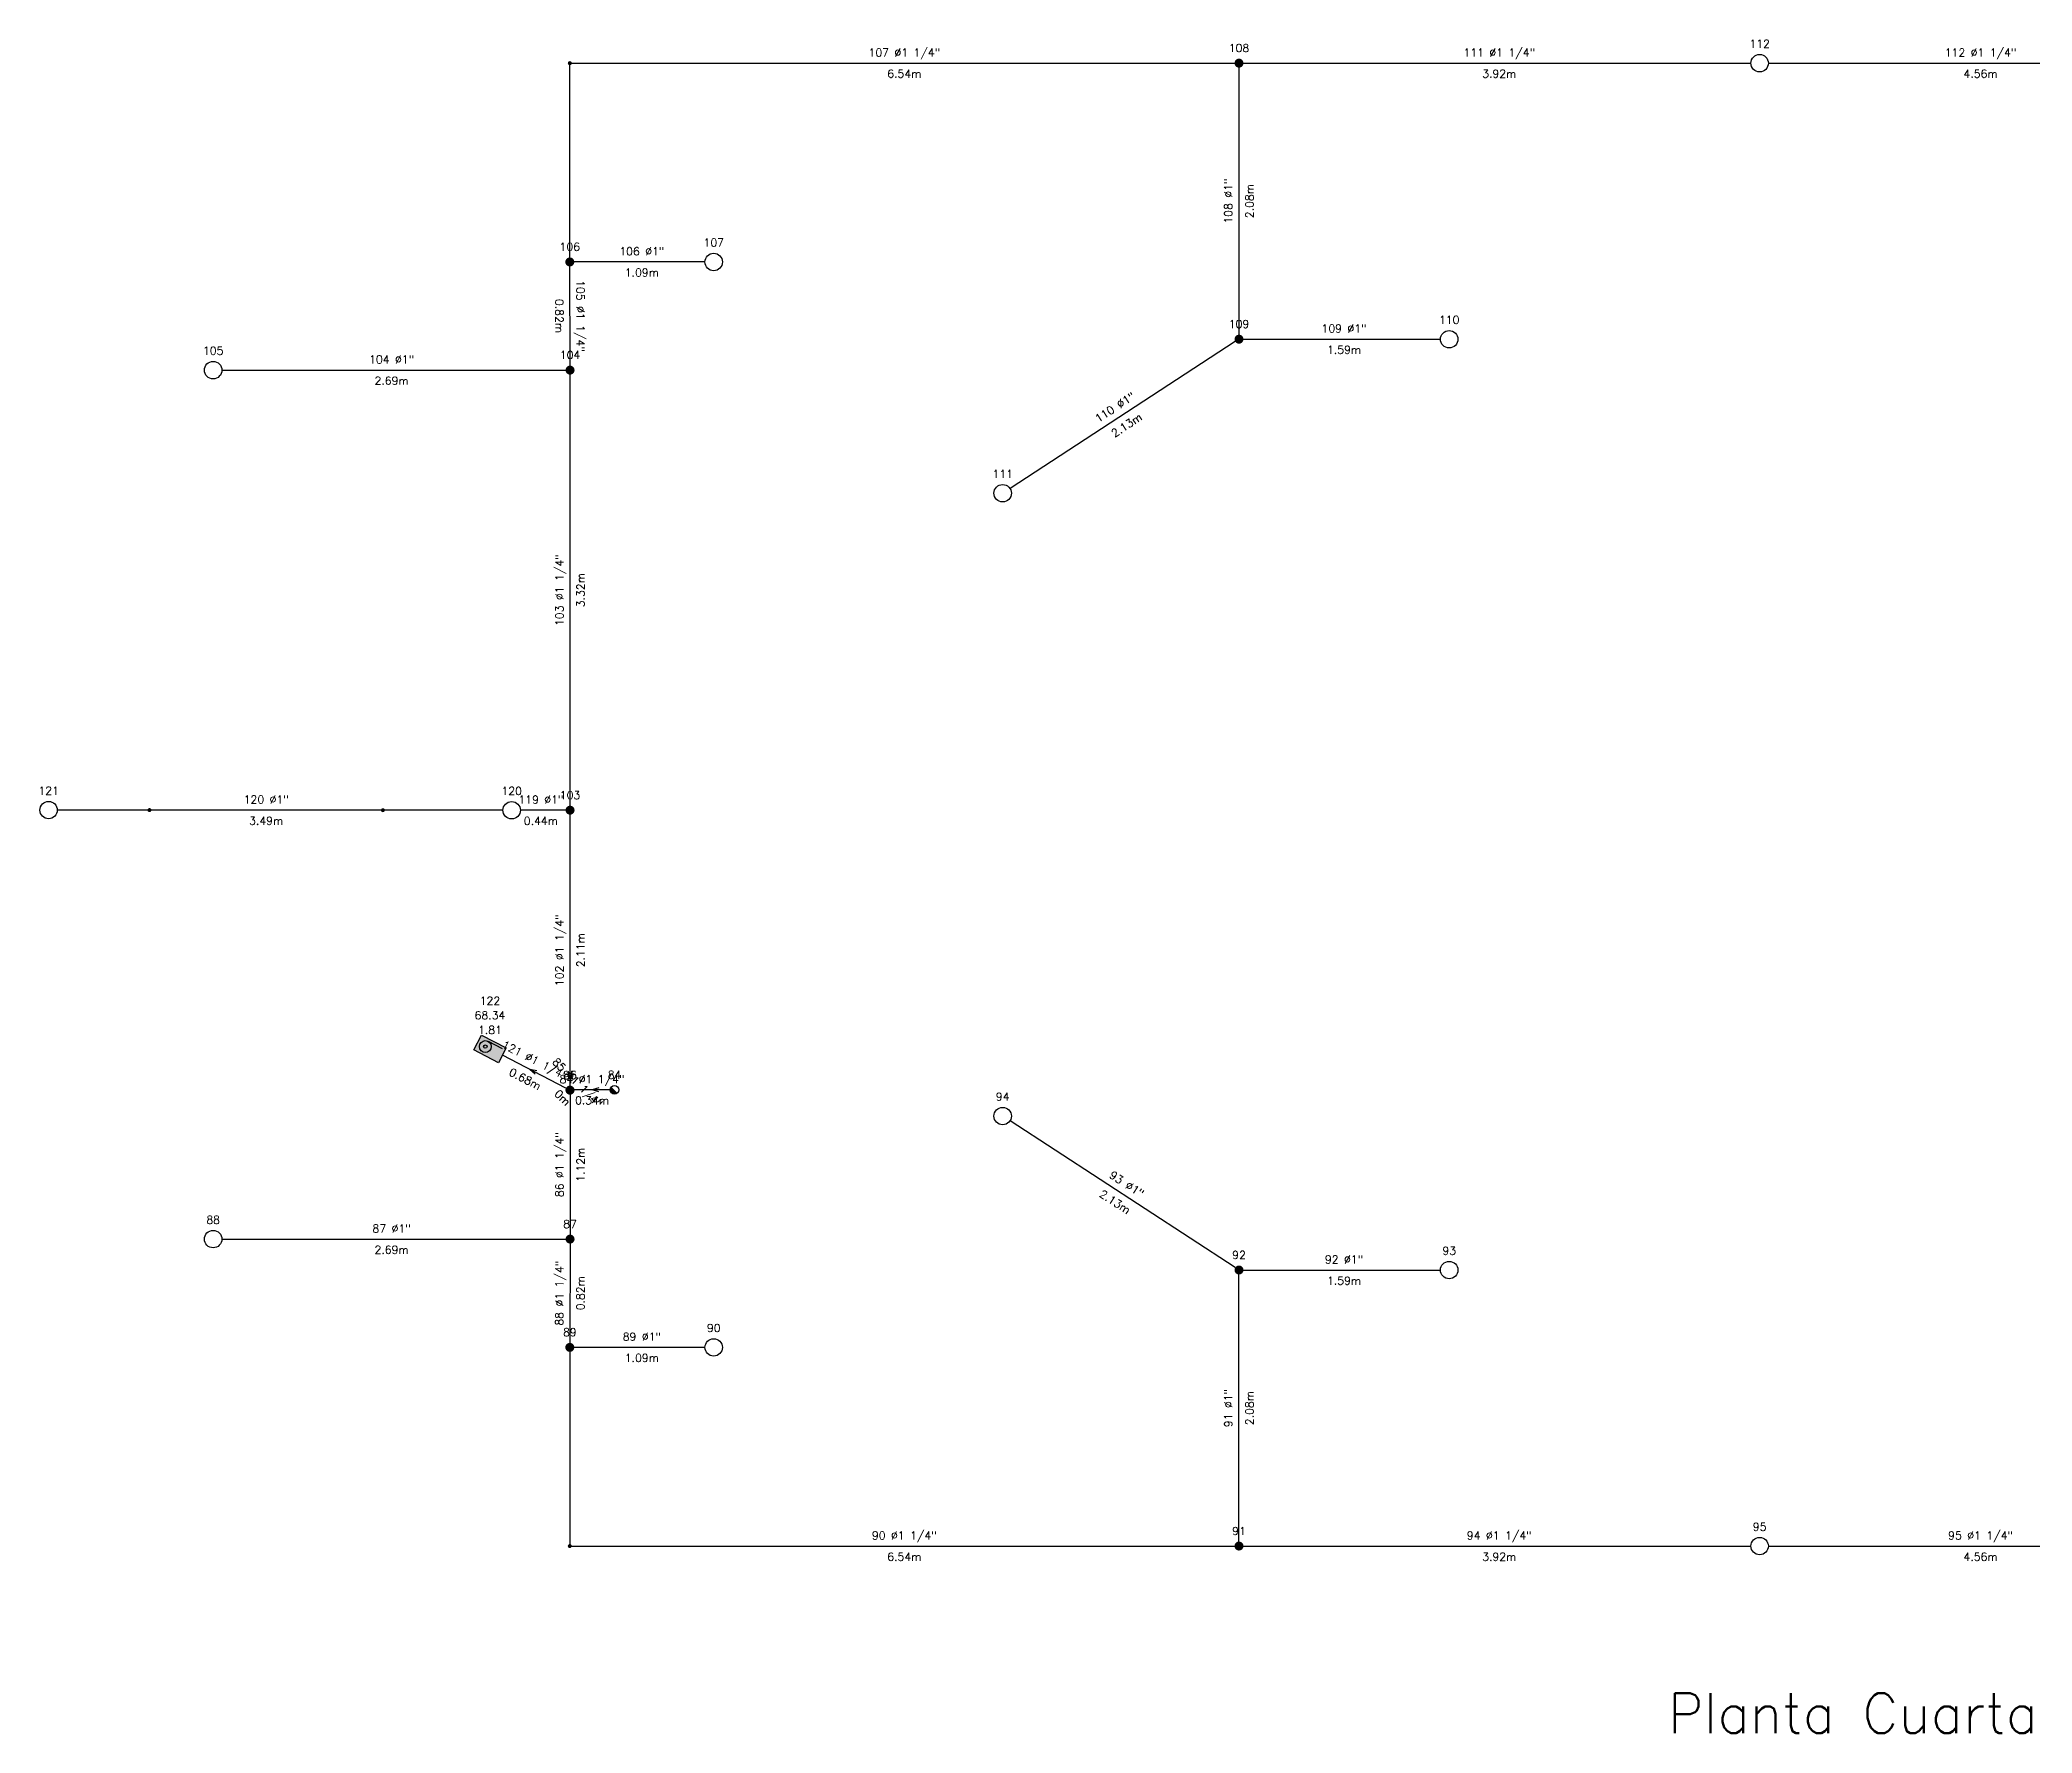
# Model space of a CAD drawing. Header units: metres. Extents: x -51.3 to 24.5, y -64.9 to 26.1.
# Drawn here: x -43.16 to -27.11, y -18.64 to -5.01 of the extents above; entities that cross this region are included whole.
import ezdxf
from ezdxf.enums import TextEntityAlignment as Align

# ---------------------------------------------------------------- set-up
doc = ezdxf.new("R2010")
doc.units = ezdxf.units.M
doc.header["$LTSCALE"] = 12.7
doc.layers.get('0').update_dxf_attribs({"linetype": 'CONTINUOUS'})
for name, color, linetype in [('TEXTO_NUDOS', 7, 'CONTINUOUS'), ('TEXTO_RAMAS', 7, 'CONTINUOUS'), ('UNIFILAR', 7, 'CONTINUOUS')]:
    doc.layers.add(name, color=color, linetype=linetype)
doc.styles.add('ROMANS', font='Romans', dxfattribs={"height": 0.0635})

# ---------------------------------------------------------------- blocks, each defined once
blk = doc.blocks.new('CONEXION_PLANTAS_IPCI')
at = {"color": 0, "linetype": 'Continuous'}
blk.add_circle((-0.004736, -0.005671), 1.5, dxfattribs=at)
for points in [[(-1.499779, 0.11617), (-1.504474, -0.033694), (0.363297, -1.459821), (0.216286, -1.489298)], [(-1.480147, 0.264817), (-1.499779, 0.11617), (0.506632, -1.415814), (0.363297, -1.459821)], [(-1.445772, 0.410761), (-1.480147, 0.264817), (0.644856, -1.357718), (0.506632, -1.415814)], [(-1.396999, 0.552544), (-1.445772, 0.410761), (0.77659, -1.286112), (0.644856, -1.357718)], [(-1.334315, 0.688749), (-1.396999, 0.552544), (0.900518, -1.201713), (0.77659, -1.286112)], [(-1.258346, 0.818016), (-1.334315, 0.688749), (1.0154, -1.105363), (0.900518, -1.201713)], [(-1.169852, 0.939054), (-1.258346, 0.818016), (1.047775, -1.074419), (1.0154, -1.105363)], [(-1.069716, 1.050651), (-1.169852, 0.939054), (-0.004736, -0.005671), (1.047775, -1.074419)], [(-1.504474, -0.033694), (-1.494184, -0.183278), (0.216286, -1.489298), (0.067066, -1.503952)], [(-1.494184, -0.183278), (-1.469012, -0.331087), (0.067066, -1.503952), (-0.082871, -1.503635)], [(-1.469012, -0.331087), (-1.429209, -0.475645), (-0.082871, -1.503635), (-0.232027, -1.488351)], [(-1.429209, -0.475645), (-1.375174, -0.615507), (-0.232027, -1.488351), (-0.378913, -1.458252)], [(-1.375174, -0.615507), (-1.307445, -0.749276), (-0.378913, -1.458252), (-0.52206, -1.41364)], [(-1.307445, -0.749276), (-1.226701, -0.875615), (-0.52206, -1.41364), (-0.660037, -1.35496)], [(-1.226701, -0.875615), (-1.133746, -0.993262), (-0.660037, -1.35496), (-0.791468, -1.282798)], [(-1.133746, -0.993262), (-1.029511, -1.101041), (-0.791468, -1.282798), (-0.915037, -1.197876)]]:
    blk.add_solid(points, dxfattribs=at)
blk = doc.blocks.new('BOCA_RELLENO_IPCI')
at = {"color": 0}
blk.add_solid([(-2, 1.2), (2, 1.2), (-2, -1.2), (2, -1.2)], dxfattribs=at)
blk = doc.blocks.new('BOCA_INCENDIOS_IPCI')
at = {"color": 0, "linetype": 'Continuous'}
for p, q in [((-2, 1.2), (2, 1.2)), ((-2, -1.2), (-2, 1.2)), ((-0.75, 0.85), (1.535532, 0.85)), ((2, 1.2), (2, -1.2)), ((2, -1.2), (-2, -1.2))]:
    blk.add_line(p, q, dxfattribs=at)
for radius in [0.85, 0.25]:
    blk.add_circle((-0.75, 0), radius, dxfattribs=at)
blk = doc.blocks.new('NUDO_PASO_IPCI')
at = {"color": 0, "linetype": 'Continuous'}
for points in [[(-0.742494, 0.10584), (-0.749351, 0.031185), (-0.748721, -0.043781), (-0.749351, 0.031185)], [(-0.728219, 0.179437), (-0.742494, 0.10584), (-0.74061, -0.118309), (-0.748721, -0.043781)], [(-0.706667, 0.251241), (-0.728219, 0.179437), (-0.725099, -0.191656), (-0.74061, -0.118309)], [(-0.678054, 0.320535), (-0.706667, 0.251241), (-0.702343, -0.263087), (-0.725099, -0.191656)], [(-0.642667, 0.386626), (-0.678054, 0.320535), (-0.672569, -0.33189), (-0.702343, -0.263087)], [(-0.600858, 0.448854), (-0.642667, 0.386626), (-0.636075, -0.397377), (-0.672569, -0.33189)], [(-0.553045, 0.506597), (-0.600858, 0.448854), (-0.593226, -0.458893), (-0.636075, -0.397377)], [(-0.499707, 0.559279), (-0.553045, 0.506597), (-0.544449, -0.515825), (-0.593226, -0.458893)], [(-0.441376, 0.606372), (-0.499707, 0.559279), (-0.490233, -0.567602), (-0.544449, -0.515825)], [(-0.378635, 0.647407), (-0.441376, 0.606372), (-0.431118, -0.613708), (-0.490233, -0.567602)], [(-0.31211, 0.681973), (-0.378635, 0.647407), (-0.367696, -0.653682), (-0.431118, -0.613708)], [(-0.242467, 0.709725), (-0.31211, 0.681973), (-0.300599, -0.687124), (-0.367696, -0.653682)], [(-0.170402, 0.730386), (-0.242467, 0.709725), (-0.2305, -0.713702), (-0.300599, -0.687124)], [(-0.096633, 0.743749), (-0.170402, 0.730386), (-0.158097, -0.733148), (-0.2305, -0.713702)], [(-0.0219, 0.74968), (-0.096633, 0.743749), (-0.084114, -0.745268), (-0.158097, -0.733148)], [(0.053053, 0.748121), (-0.0219, 0.74968), (-0.009291, -0.749942), (-0.084114, -0.745268)], [(0.127475, 0.739087), (0.053053, 0.748121), (0.065624, -0.747123), (-0.009291, -0.749942)], [(0.200624, 0.722669), (0.127475, 0.739087), (0.139884, -0.736839), (0.065624, -0.747123)], [(0.271768, 0.699029), (0.200624, 0.722669), (0.212747, -0.719193), (0.139884, -0.736839)], [(0.340197, 0.668406), (0.271768, 0.699029), (0.283483, -0.694361), (0.212747, -0.719193)], [(0.405227, 0.631103), (0.340197, 0.668406), (0.351388, -0.662591), (0.283483, -0.694361)], [(0.466207, 0.587495), (0.405227, 0.631103), (0.415781, -0.624201), (0.351388, -0.662591)], [(0.52253, 0.538017), (0.466207, 0.587495), (0.47602, -0.579573), (0.415781, -0.624201)], [(0.573632, 0.483163), (0.52253, 0.538017), (0.531502, -0.529155), (0.47602, -0.579573)], [(0.619002, 0.423482), (0.573632, 0.483163), (0.581674, -0.47345), (0.531502, -0.529155)], [(0.658187, 0.359569), (0.619002, 0.423482), (0.626035, -0.413014), (0.581674, -0.47345)], [(0.690796, 0.292064), (0.658187, 0.359569), (0.66414, -0.348452), (0.626035, -0.413014)], [(0.716502, 0.22164), (0.690796, 0.292064), (0.695609, -0.280407), (0.66414, -0.348452)], [(0.73505, 0.149002), (0.716502, 0.22164), (0.720128, -0.209562), (0.695609, -0.280407)], [(0.746253, 0.074875), (0.73505, 0.149002), (0.737451, -0.136622), (0.720128, -0.209562)], [(0.75, 0), (0.746253, 0.074875), (0.747407, -0.062317), (0.737451, -0.136622)]]:
    blk.add_solid(points, dxfattribs=at)
blk = doc.blocks.new('ROCIADOR_AUTOMATICO_IPCI')
at = {"color": 0, "linetype": 'Continuous'}
blk.add_circle((-0.004736, -0.005671), 1.5, dxfattribs=at)
blk = doc.blocks.new('NUDO_DERIVACION_IPCI')
at = {"color": 0, "linetype": 'Continuous'}
for points in [[(-0.742494, 0.10584), (-0.749351, 0.031185), (-0.748721, -0.043781), (-0.749351, 0.031185)], [(-0.728219, 0.179437), (-0.742494, 0.10584), (-0.74061, -0.118309), (-0.748721, -0.043781)], [(-0.706667, 0.251241), (-0.728219, 0.179437), (-0.725099, -0.191656), (-0.74061, -0.118309)], [(-0.678054, 0.320535), (-0.706667, 0.251241), (-0.702343, -0.263087), (-0.725099, -0.191656)], [(-0.642667, 0.386626), (-0.678054, 0.320535), (-0.672569, -0.33189), (-0.702343, -0.263087)], [(-0.600858, 0.448854), (-0.642667, 0.386626), (-0.636075, -0.397377), (-0.672569, -0.33189)], [(-0.553045, 0.506597), (-0.600858, 0.448854), (-0.593226, -0.458893), (-0.636075, -0.397377)], [(-0.499707, 0.559279), (-0.553045, 0.506597), (-0.544449, -0.515825), (-0.593226, -0.458893)], [(-0.441376, 0.606372), (-0.499707, 0.559279), (-0.490233, -0.567602), (-0.544449, -0.515825)], [(-0.378635, 0.647407), (-0.441376, 0.606372), (-0.431118, -0.613708), (-0.490233, -0.567602)], [(-0.31211, 0.681973), (-0.378635, 0.647407), (-0.367696, -0.653682), (-0.431118, -0.613708)], [(-0.242467, 0.709725), (-0.31211, 0.681973), (-0.300599, -0.687124), (-0.367696, -0.653682)], [(-0.170402, 0.730386), (-0.242467, 0.709725), (-0.2305, -0.713702), (-0.300599, -0.687124)], [(-0.096633, 0.743749), (-0.170402, 0.730386), (-0.158097, -0.733148), (-0.2305, -0.713702)], [(-0.0219, 0.74968), (-0.096633, 0.743749), (-0.084114, -0.745268), (-0.158097, -0.733148)], [(0.053053, 0.748121), (-0.0219, 0.74968), (-0.009291, -0.749942), (-0.084114, -0.745268)], [(0.127475, 0.739087), (0.053053, 0.748121), (0.065624, -0.747123), (-0.009291, -0.749942)], [(0.200624, 0.722669), (0.127475, 0.739087), (0.139884, -0.736839), (0.065624, -0.747123)], [(0.271768, 0.699029), (0.200624, 0.722669), (0.212747, -0.719193), (0.139884, -0.736839)], [(0.340197, 0.668406), (0.271768, 0.699029), (0.283483, -0.694361), (0.212747, -0.719193)], [(0.405227, 0.631103), (0.340197, 0.668406), (0.351388, -0.662591), (0.283483, -0.694361)], [(0.466207, 0.587495), (0.405227, 0.631103), (0.415781, -0.624201), (0.351388, -0.662591)], [(0.52253, 0.538017), (0.466207, 0.587495), (0.47602, -0.579573), (0.415781, -0.624201)], [(0.573632, 0.483163), (0.52253, 0.538017), (0.531502, -0.529155), (0.47602, -0.579573)], [(0.619002, 0.423482), (0.573632, 0.483163), (0.581674, -0.47345), (0.531502, -0.529155)], [(0.658187, 0.359569), (0.619002, 0.423482), (0.626035, -0.413014), (0.581674, -0.47345)], [(0.690796, 0.292064), (0.658187, 0.359569), (0.66414, -0.348452), (0.626035, -0.413014)], [(0.716502, 0.22164), (0.690796, 0.292064), (0.695609, -0.280407), (0.66414, -0.348452)], [(0.73505, 0.149002), (0.716502, 0.22164), (0.720128, -0.209562), (0.695609, -0.280407)], [(0.746253, 0.074875), (0.73505, 0.149002), (0.737451, -0.136622), (0.720128, -0.209562)], [(0.75, 0), (0.746253, 0.074875), (0.747407, -0.062317), (0.737451, -0.136622)]]:
    blk.add_solid(points, dxfattribs=at)

msp = doc.modelspace()

# ---------------------------------------------------------------- linework, layer by layer
at = {"layer": 'UNIFILAR', "color": 94, "linetype": 'Continuous'}
for p, q in [((-38.891, -6.76, 2.672), (-38.891, -5.212, 2.672)), ((-38.875, -5.196, 2.672), (-33.539, -5.196, 2.672)), ((-33.502, -5.232, 2.672), (-33.502, -7.383, 2.672)), ((-33.466, -5.196, 2.672), (-29.379, -5.196, 2.672)), ((-29.239, -5.196, 2.672), (-25.766, -5.196, 2.672)), ((-38.889, -7.632, 2.672), (-38.891, -6.833, 2.672)), ((-37.802, -6.797, 2.672), (-38.855, -6.797, 2.672)), ((-33.533, -7.438, 2.672), (-35.346, -8.621, 2.672)), ((-33.466, -7.419, 2.672), (-31.879, -7.419, 2.672)), ((-41.693, -7.668, 2.672), (-38.925, -7.668, 2.672)), ((-38.889, -11.176, 2.672), (-38.889, -7.704, 2.672)), ((-42.292, -11.211, 1.475), (-43.018, -11.211, 1.475)), ((-40.412, -11.212, 2.672), (-42.26, -11.211, 1.475)), ((-39.429, -11.212, 2.672), (-40.38, -11.212, 2.672)), ((-38.925, -11.212, 2.672), (-39.289, -11.212, 2.672)), ((-38.889, -13.431, 2.672), (-38.889, -11.248, 2.672)), ((-38.922, -13.45, 1.603), (-39.434, -13.186, 1.603)), ((-39.171, -13.338, 1.603), (-39.212, -13.3, 1.603)), ((-39.157, -13.312, 1.603), (-39.212, -13.3, 1.603)), ((-38.893, -13.464), (-38.89, -13.466, 1.603)), ((-38.89, -13.466, 1.603), (-38.889, -13.467, 2.672)), ((-38.566, -13.464), (-38.877, -13.464)), ((-38.658, -13.449), (-38.712, -13.464)), ((-38.658, -13.479), (-38.712, -13.464)), ((-38.889, -13.503, 2.672), (-38.889, -14.63, 2.672)), ((-33.533, -14.896, 2.672), (-35.346, -13.713, 2.672)), ((-41.693, -14.666, 2.672), (-38.925, -14.666, 2.672)), ((-38.889, -14.702, 2.672), (-38.891, -15.501, 2.672)), ((-33.466, -14.915, 2.672), (-31.879, -14.915, 2.672)), ((-33.502, -17.102, 2.672), (-33.502, -14.951, 2.672)), ((-37.802, -15.538, 2.672), (-38.855, -15.538, 2.672)), ((-38.891, -15.574, 2.672), (-38.891, -17.122, 2.672)), ((-38.875, -17.138, 2.672), (-33.539, -17.138, 2.672)), ((-33.466, -17.138, 2.672), (-29.379, -17.138, 2.672)), ((-29.239, -17.138, 2.672), (-25.766, -17.138, 2.672))]:
    msp.add_line(p, q, dxfattribs=at)

# ---------------------------------------------------------------- block references
at = {"layer": 'UNIFILAR', "color": 94, "linetype": 'Continuous', "zscale": 1.06860841396}
for name, p, xscale, yscale in [('ROCIADOR_AUTOMATICO_IPCI', (-29.309, -5.196, 2.672), 0.04675161811074999, 0.04675161811074999), ('NUDO_PASO_IPCI', (-38.891, -5.196, 2.672), 0.0213721682792, 0.0213721682792), ('NUDO_DERIVACION_IPCI', (-33.502, -5.196, 2.672), 0.04808737862819999, 0.04808737862819999), ('ROCIADOR_AUTOMATICO_IPCI', (-37.732, -6.797, 2.672), 0.04675161811074999, 0.04675161811074999), ('NUDO_DERIVACION_IPCI', (-38.891, -6.797, 2.672), 0.04808737862819999, 0.04808737862819999), ('ROCIADOR_AUTOMATICO_IPCI', (-31.809, -7.419, 2.672), 0.04675161811074999, 0.04675161811074999), ('NUDO_DERIVACION_IPCI', (-33.502, -7.419, 2.672), 0.04808737862819999, 0.04808737862819999), ('ROCIADOR_AUTOMATICO_IPCI', (-41.763, -7.668, 2.672), 0.04675161811074999, 0.04675161811074999), ('NUDO_DERIVACION_IPCI', (-38.889, -7.668, 2.672), 0.04808737862819999, 0.04808737862819999), ('ROCIADOR_AUTOMATICO_IPCI', (-35.405, -8.659, 2.672), 0.04675161811074999, 0.04675161811074999), ('ROCIADOR_AUTOMATICO_IPCI', (-43.088, -11.211, 1.475), 0.04675161811074999, 0.04675161811074999), ('NUDO_PASO_IPCI', (-42.276, -11.211, 1.475), 0.0213721682792, 0.0213721682792), ('NUDO_PASO_IPCI', (-40.396, -11.212, 2.672), 0.0213721682792, 0.0213721682792), ('ROCIADOR_AUTOMATICO_IPCI', (-39.359, -11.212, 2.672), 0.04675161811074999, 0.04675161811074999), ('NUDO_DERIVACION_IPCI', (-38.889, -11.212, 2.672), 0.04808737862819999, 0.04808737862819999), ('NUDO_DERIVACION_IPCI', (-38.89, -13.466, 1.603), 0.04808737862819999, 0.04808737862819999), ('NUDO_DERIVACION_IPCI', (-38.889, -13.467, 2.672), 0.04808737862819999, 0.04808737862819999), ('NUDO_PASO_IPCI', (-38.893, -13.464), 0.0213721682792, 0.0213721682792), ('CONEXION_PLANTAS_IPCI', (-38.531, -13.464), 0.02350938510712, 0.02350938510712), ('ROCIADOR_AUTOMATICO_IPCI', (-35.405, -13.675, 2.672), 0.04675161811074999, 0.04675161811074999), ('ROCIADOR_AUTOMATICO_IPCI', (-41.763, -14.666, 2.672), 0.04675161811074999, 0.04675161811074999), ('NUDO_DERIVACION_IPCI', (-38.889, -14.666, 2.672), 0.04808737862819999, 0.04808737862819999), ('NUDO_DERIVACION_IPCI', (-33.502, -14.915, 2.672), 0.04808737862819999, 0.04808737862819999), ('ROCIADOR_AUTOMATICO_IPCI', (-31.809, -14.915, 2.672), 0.04675161811074999, 0.04675161811074999), ('NUDO_DERIVACION_IPCI', (-38.891, -15.538, 2.672), 0.04808737862819999, 0.04808737862819999), ('ROCIADOR_AUTOMATICO_IPCI', (-37.732, -15.538, 2.672), 0.04675161811074999, 0.04675161811074999), ('NUDO_PASO_IPCI', (-38.891, -17.138, 2.672), 0.0213721682792, 0.0213721682792), ('NUDO_DERIVACION_IPCI', (-33.502, -17.138, 2.672), 0.04808737862819999, 0.04808737862819999), ('ROCIADOR_AUTOMATICO_IPCI', (-29.309, -17.138, 2.672), 0.04675161811074999, 0.04675161811074999)]:
    msp.add_blockref(name, p, dxfattribs=dict(at, xscale=xscale, yscale=yscale))
at = {"layer": 'UNIFILAR', "color": 4, "linetype": 'Continuous', "xscale": 0.05610194173289999, "yscale": 0.05610194173289999, "zscale": 1.06860841396, "rotation": 332.5}
msp.add_blockref('BOCA_RELLENO_IPCI', (-39.534, -13.135, 1.603), dxfattribs=at)
at = {"layer": 'UNIFILAR', "color": 94, "linetype": 'Continuous', "xscale": 0.05610194173289999, "yscale": 0.05610194173289999, "zscale": 1.06860841396, "rotation": 332.5}
msp.add_blockref('BOCA_INCENDIOS_IPCI', (-39.534, -13.135, 1.603), dxfattribs=at)

# ---------------------------------------------------------------- texts
at = {"color": 7, "linetype": 'Continuous', "style": 'ROMANS'}
msp.add_text('Planta Cuarta', height=0.32058, dxfattribs=at).set_placement((-28.557, -18.324), align=Align.TOP_CENTER)
at = {"layer": 'TEXTO_NUDOS', "color": 94, "linetype": 'Continuous', "style": 'ROMANS'}
for s, p in [('108', (-33.502, -5.106, 2.672)), ('112', (-29.309, -5.072, 2.672)), ('106', (-38.891, -6.707, 2.672)), ('107', (-37.732, -6.673, 2.672)), ('109', (-33.502, -7.329, 2.672)), ('110', (-31.809, -7.295, 2.672)), ('105', (-41.763, -7.544, 2.672)), ('104', (-38.889, -7.578, 2.672)), ('111', (-35.405, -8.536, 2.672)), ('121', (-43.088, -11.087, 1.475)), ('120', (-39.359, -11.089, 2.672)), ('103', (-38.889, -11.123, 2.672)), ('68.34', (-39.534, -12.896, 1.603)), ('122', (-39.534, -12.779, 1.603)), ('1.81', (-39.534, -13.014, 1.603)), ('85', (-38.89, -13.377, 1.603)), ('86', (-38.889, -13.377, 2.672)), ('84', (-38.531, -13.375)), ('94', (-35.405, -13.551, 2.672)), ('88', (-41.763, -14.543, 2.672)), ('87', (-38.889, -14.577, 2.672)), ('93', (-31.809, -14.792, 2.672)), ('92', (-33.502, -14.826, 2.672)), ('89', (-38.891, -15.448, 2.672)), ('90', (-37.732, -15.414, 2.672)), ('91', (-33.502, -17.049, 2.672)), ('95', (-29.309, -17.015, 2.672))]:
    msp.add_text(s, height=0.0641, dxfattribs=at).set_placement(p, align=Align.CENTER)
at = {"layer": 'TEXTO_RAMAS', "color": 94, "linetype": 'Continuous', "style": 'ROMANS'}
for s, height, p in [('107 Ø1 1/4"', 0.06412, (-36.197, -5.143, 2.672)), ('111 Ø1 1/4"', 0.06412, (-31.406, -5.143, 2.672)), ('112 Ø1 1/4"', 0.06412, (-27.53, -5.143, 2.672)), ('106 Ø1"', 0.0641, (-38.311, -6.743, 2.672)), ('109 Ø1"', 0.0641, (-32.656, -7.365, 2.672)), ('119 Ø1"', 0.0641, (-39.124, -11.159, 2.672)), ('84 Ø1 1/4"', 0.0641, (-38.712, -13.41)), ('92 Ø1"', 0.0641, (-32.656, -14.862, 2.672)), ('89 Ø1"', 0.0641, (-38.311, -15.484, 2.672)), ('90 Ø1 1/4"', 0.0641, (-36.197, -17.085, 2.672)), ('94 Ø1 1/4"', 0.0641, (-31.406, -17.085, 2.672)), ('95 Ø1 1/4"', 0.0641, (-27.53, -17.085, 2.672))]:
    msp.add_text(s, height=height, dxfattribs=at).set_placement(p, align=Align.CENTER)
for s, p in [('6.54m', (-36.197, -5.249, 2.672)), ('3.92m', (-31.406, -5.249, 2.672)), ('4.56m', (-27.53, -5.249, 2.672)), ('1.09m', (-38.311, -6.85, 2.672)), ('1.59m', (-32.656, -7.472, 2.672)), ('0.44m', (-39.124, -11.266, 2.672)), ('0.34m', (-38.712, -13.517)), ('1.59m', (-32.656, -14.969, 2.672)), ('1.09m', (-38.311, -15.591, 2.672)), ('6.54m', (-36.197, -17.192, 2.672)), ('3.92m', (-31.406, -17.192, 2.672)), ('4.56m', (-27.53, -17.192, 2.672))]:
    msp.add_text(s, height=0.0641, dxfattribs=at).set_placement(p, align=Align.TOP_CENTER)
for s, height, rotation, p in [('108 Ø1"', 0.0641, 90, (-33.556, -6.307, 2.672)), ('105 Ø1 1/4"', 0.06412, 270.1387, (-38.837, -7.232, 2.672)), ('104 Ø1"', 0.0641, 0.0001, (-40.326, -7.614, 2.672)), ('110 Ø1"', 0.0641, 33.116, (-34.483, -7.994, 2.672)), ('103 Ø1 1/4"', 0.06412, 90, (-38.942, -9.44, 2.672)), ('120 Ø1"', 0.0641, 359.9575, (-41.336, -11.158, 2.073)), ('102 Ø1 1/4"', 0.06412, 90, (-38.942, -12.34, 2.672)), ('121 Ø1 1/4"', 0.06412, 332.7535, (-39.187, -13.253, 1.603)), ('85 Ø1 1/4"', 0.0641, 315.4193, (-38.852, -13.429, 2.137)), ('86 Ø1 1/4"', 0.0641, 90, (-38.942, -14.067, 2.672)), ('93 Ø1"', 0.0641, 326.884, (-34.424, -14.25, 2.672)), ('87 Ø1"', 0.0641, 359.9999, (-40.326, -14.613, 2.672)), ('88 Ø1 1/4"', 0.0641, 89.8613, (-38.943, -15.102, 2.672)), ('91 Ø1"', 0.0641, 90, (-33.556, -16.027, 2.672))]:
    msp.add_text(s, height=height, rotation=rotation, dxfattribs=at).set_placement(p, align=Align.CENTER)
for s, rotation, p in [('2.08m', 90, (-33.449, -6.307, 2.672)), ('0.82m', 270.1387, (-38.943, -7.232, 2.672)), ('2.69m', 0.0001, (-40.326, -7.721, 2.672)), ('2.13m', 33.116, (-34.424, -8.084, 2.672)), ('3.32m', 90, (-38.836, -9.44, 2.672)), ('3.49m', 359.9575, (-41.336, -11.265, 2.073)), ('2.11m', 90, (-38.836, -12.34, 2.672)), ('0.68m', 332.7535, (-39.236, -13.348, 1.603)), ('0m', 315.4193, (-38.927, -13.505, 2.137)), ('1.12m', 90, (-38.836, -14.067, 2.672)), ('2.13m', 326.884, (-34.483, -14.34, 2.672)), ('2.69m', 359.9999, (-40.326, -14.72, 2.672)), ('0.82m', 89.8613, (-38.837, -15.102, 2.672)), ('2.08m', 90, (-33.449, -16.027, 2.672))]:
    msp.add_text(s, height=0.0641, rotation=rotation, dxfattribs=at).set_placement(p, align=Align.TOP_CENTER)

doc.saveas('drawing.dxf')
